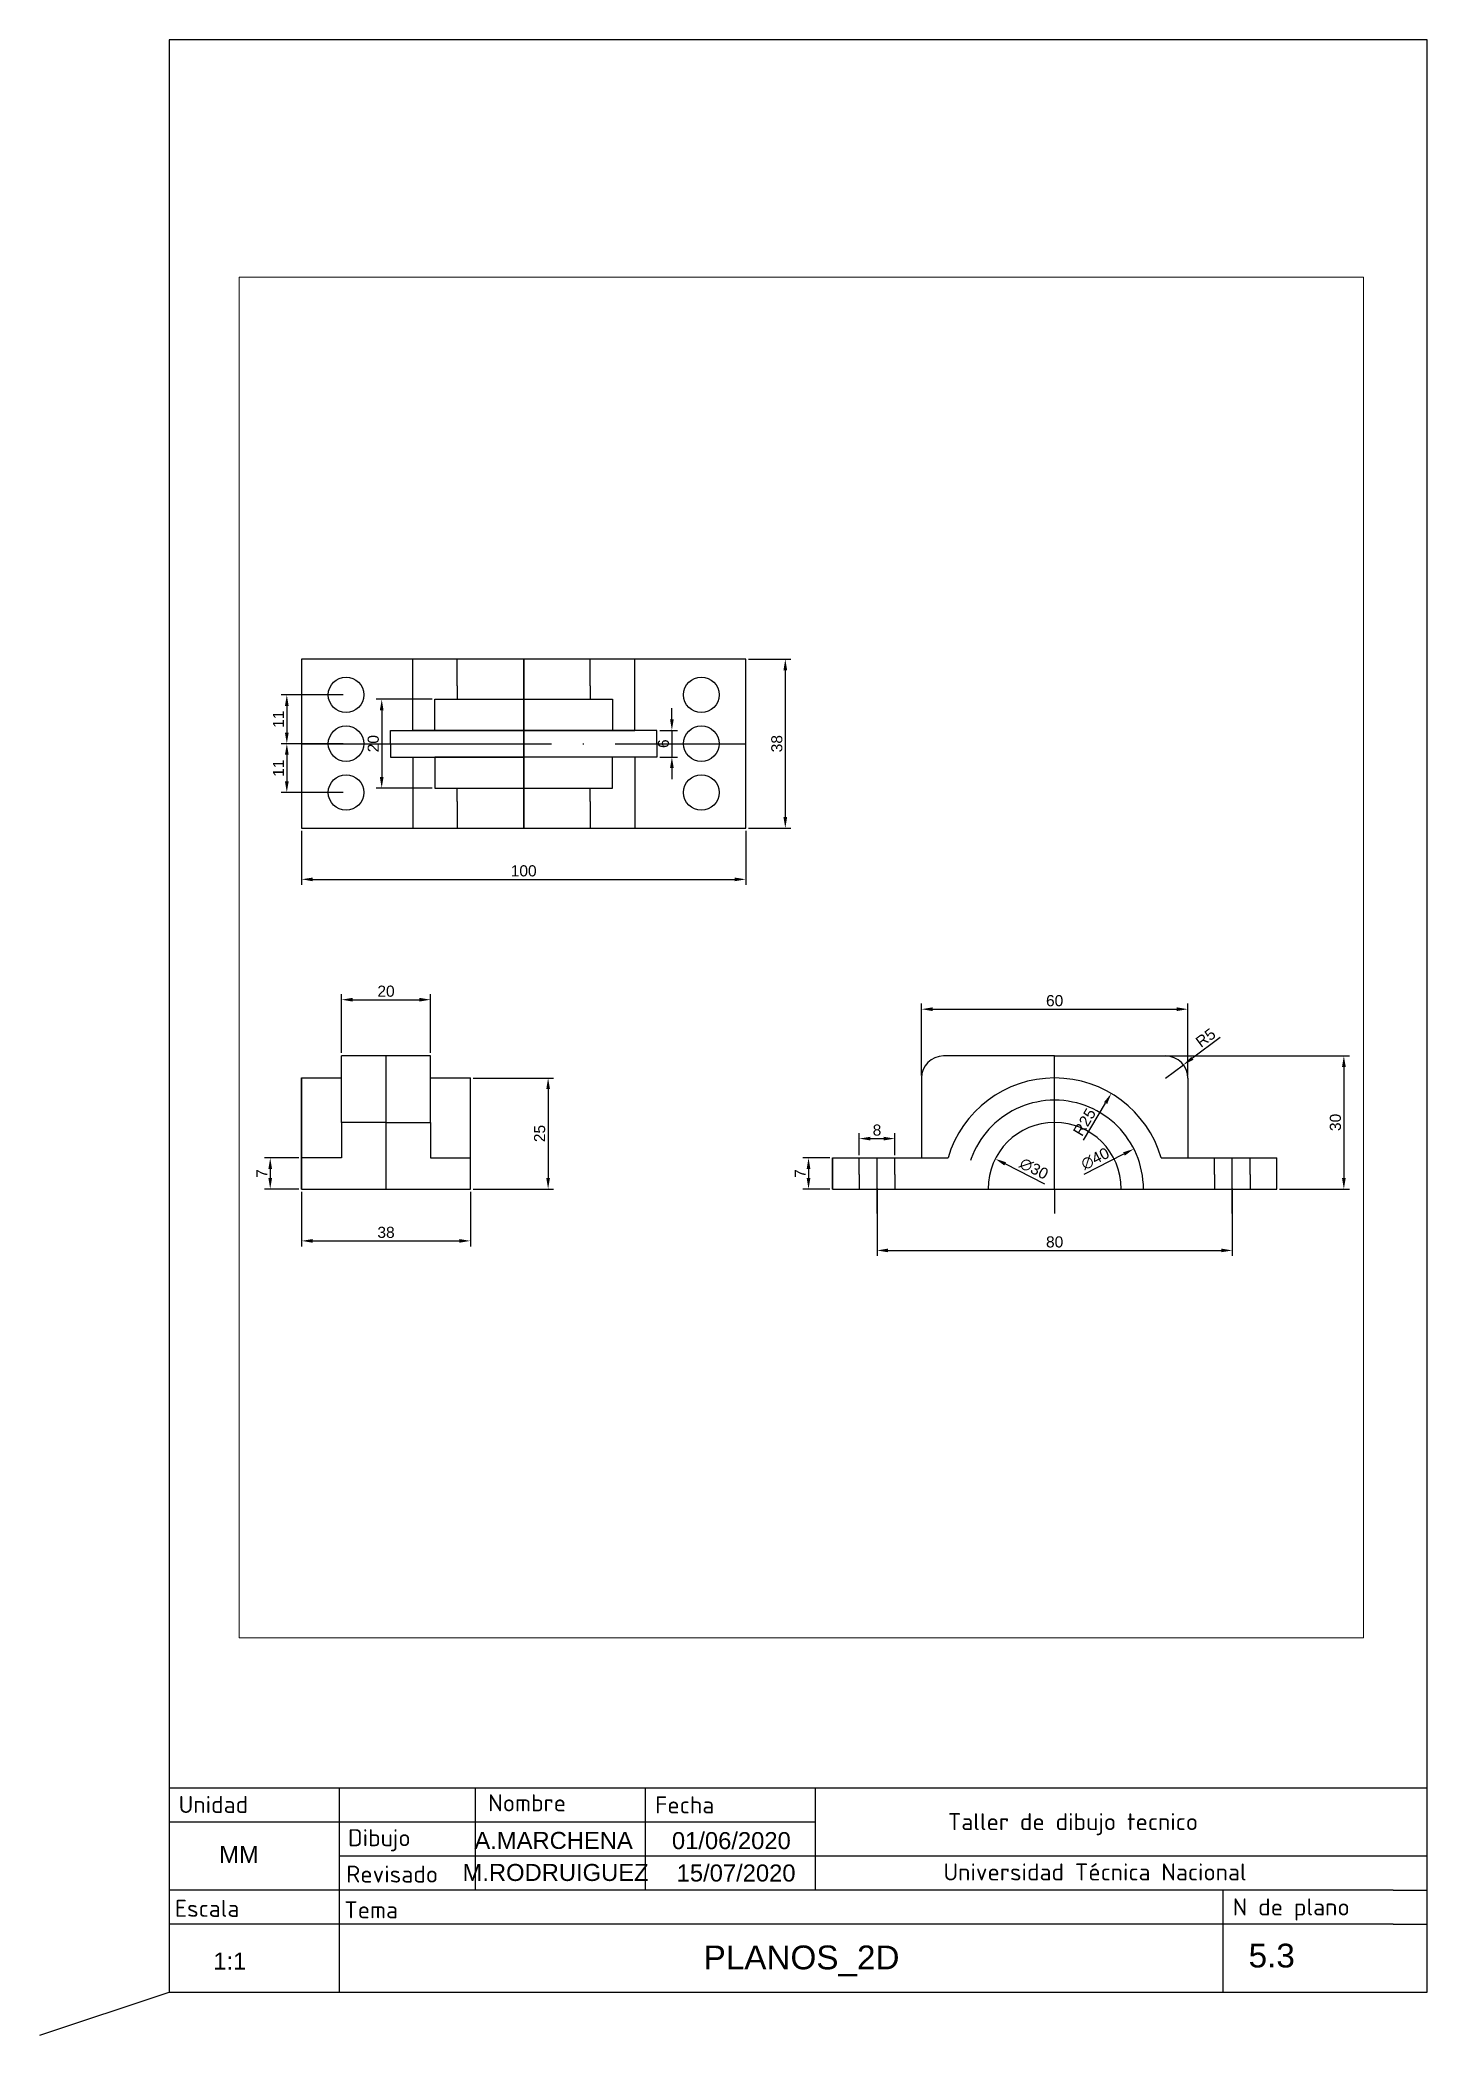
# Paper-space layout 'Presentación2' of a CAD drawing. Header units: millimetres. Extents: x -1 to 203, y -1 to 293.
# The model-space entities are those that its viewports show. They can reach past a viewport. Long polylines and large blocks are cut down to what shows.
import ezdxf
from ezdxf.enums import TextEntityAlignment as Align

# ---------------------------------------------------------------- set-up
doc = ezdxf.new("R2010")
doc.units = ezdxf.units.MM
doc.linetypes.add('ACAD_ISO04W100', pattern=[30, 24, -3, 0, -3])
for name, color, linetype in [('CajetinAtributos', 14, 'Continuous'), ('CajetinLine', 150, 'Continuous'), ('CajetinTexto', 18, 'Continuous'), ('Cotas', 5, 'Continuous')]:
    doc.layers.add(name, color=color, linetype=linetype)
doc.layers.add('Ocultas', color=255, linetype='ACAD_ISO04W100', transparency=0.45)
doc.styles.get("Standard").update_dxf_attribs({"font": 'arial.ttf'})
doc.dimstyles.new('ISO-25', dxfattribs={"dimtxt": 2.5, "dimasz": 2.5, "dimexe": 1.25, "dimexo": 0.625, "dimtad": 1, "dimtxsty": 'Standard', "dimcen": 2.5, "dimadec": 0, "dimazin": 0, "dimtfac": 1, "dimtmove": 0, "dimatfit": 3, "dimfxl": 1, "dimarcsym": 0})

# ---------------------------------------------------------------- blocks, each defined once
blk = doc.blocks.new('*D0')
at = {"layer": 'Cotas', "color": 0, "lineweight": -2, "transparency": 16777216}
for p, q in [((2232.84, 2145.21), (2250.96, 2145.21)), ((2249.71, 2142.71), (2249.71, 2122.71)), ((2232.84, 2120.21), (2250.96, 2120.21))]:
    blk.add_line(p, q, dxfattribs=at)
at = {"layer": 'Cotas', "color": 0, "transparency": 16777216}
for points in [[(2249.3, 2142.71), (2250.13, 2142.71), (2249.71, 2145.21)], [(2249.3, 2122.71), (2250.13, 2122.71), (2249.71, 2120.21)]]:
    blk.add_solid(points, dxfattribs=at)
at = {"layer": 'Defpoints', "color": 0, "transparency": 16777216}
for p in [(2232.21, 2145.21), (2232.21, 2120.21), (2249.71, 2120.21)]:
    blk.add_point(p, dxfattribs=at)
at = {"layer": 'Cotas', "color": 0, "transparency": 16777216, "insert": (2247.81, 2132.71), "char_height": 2.5, "attachment_point": 5, "rotation": 90}
blk.add_mtext('25', dxfattribs=at)
blk = doc.blocks.new('*D1')
at = {"layer": 'Cotas', "color": 0, "lineweight": -2, "transparency": 16777216}
for p, q in [((2203.21, 2150.84), (2203.21, 2164.09)), ((2205.71, 2162.84), (2220.71, 2162.84)), ((2223.21, 2150.84), (2223.21, 2164.09))]:
    blk.add_line(p, q, dxfattribs=at)
at = {"layer": 'Cotas', "color": 0, "transparency": 16777216}
for points in [[(2205.71, 2163.26), (2205.71, 2162.42), (2203.21, 2162.84)], [(2220.71, 2163.26), (2220.71, 2162.42), (2223.21, 2162.84)]]:
    blk.add_solid(points, dxfattribs=at)
at = {"layer": 'Defpoints', "color": 0, "transparency": 16777216}
for p in [(2223.21, 2162.84), (2203.21, 2150.21), (2223.21, 2150.21)]:
    blk.add_point(p, dxfattribs=at)
at = {"layer": 'Cotas', "color": 0, "transparency": 16777216, "insert": (2213.21, 2164.74), "char_height": 2.5, "attachment_point": 5}
blk.add_mtext('20', dxfattribs=at)
blk = doc.blocks.new('*D2')
at = {"layer": 'Cotas', "color": 0, "lineweight": -2, "transparency": 16777216}
for p, q in [((2194.21, 2119.59), (2194.21, 2107.29)), ((2232.21, 2119.59), (2232.21, 2107.29)), ((2196.71, 2108.54), (2229.71, 2108.54))]:
    blk.add_line(p, q, dxfattribs=at)
at = {"layer": 'Cotas', "color": 0, "transparency": 16777216}
for points in [[(2196.71, 2108.96), (2196.71, 2108.13), (2194.21, 2108.54)], [(2229.71, 2108.96), (2229.71, 2108.13), (2232.21, 2108.54)]]:
    blk.add_solid(points, dxfattribs=at)
at = {"layer": 'Defpoints', "color": 0, "transparency": 16777216}
for p in [(2194.21, 2120.21), (2232.21, 2120.21), (2232.21, 2108.54)]:
    blk.add_point(p, dxfattribs=at)
at = {"layer": 'Cotas', "color": 0, "transparency": 16777216, "insert": (2213.21, 2110.45), "char_height": 2.5, "attachment_point": 5}
blk.add_mtext('38', dxfattribs=at)
blk = doc.blocks.new('*D3')
at = {"layer": 'Cotas', "color": 0, "lineweight": -2, "transparency": 16777216}
for p, q in [((2193.59, 2127.21), (2185.88, 2127.21)), ((2187.13, 2124.71), (2187.13, 2122.71)), ((2193.59, 2120.21), (2185.88, 2120.21))]:
    blk.add_line(p, q, dxfattribs=at)
at = {"layer": 'Cotas', "color": 0, "transparency": 16777216}
for points in [[(2186.72, 2124.71), (2187.55, 2124.71), (2187.13, 2127.21)], [(2186.72, 2122.71), (2187.55, 2122.71), (2187.13, 2120.21)]]:
    blk.add_solid(points, dxfattribs=at)
at = {"layer": 'Defpoints', "color": 0, "transparency": 16777216}
for p in [(2194.21, 2127.21), (2187.13, 2120.21), (2194.21, 2120.21)]:
    blk.add_point(p, dxfattribs=at)
at = {"layer": 'Cotas', "color": 0, "transparency": 16777216, "insert": (2185.26, 2123.71), "char_height": 2.5, "attachment_point": 5, "rotation": 90}
blk.add_mtext('7', dxfattribs=at)
blk = doc.blocks.new('*D4')
at = {"layer": 'Cotas', "color": 0, "lineweight": -2, "transparency": 16777216}
for p, q in [((2323.77, 2120.33), (2323.77, 2105.14)), ((2403.77, 2120.33), (2403.77, 2105.14)), ((2326.27, 2106.39), (2401.27, 2106.39))]:
    blk.add_line(p, q, dxfattribs=at)
at = {"layer": 'Cotas', "color": 0, "transparency": 16777216}
for points in [[(2326.27, 2106.81), (2326.27, 2105.98), (2323.77, 2106.39)], [(2401.27, 2106.81), (2401.27, 2105.98), (2403.77, 2106.39)]]:
    blk.add_solid(points, dxfattribs=at)
at = {"layer": 'Defpoints', "color": 0, "transparency": 16777216}
for p in [(2323.77, 2120.96), (2403.77, 2120.96), (2403.77, 2106.39)]:
    blk.add_point(p, dxfattribs=at)
at = {"layer": 'Cotas', "color": 0, "transparency": 16777216, "insert": (2363.77, 2108.29), "char_height": 2.5, "attachment_point": 5}
blk.add_mtext('80', dxfattribs=at)
blk = doc.blocks.new('*D6')
at = {"layer": 'Cotas', "color": 0, "lineweight": -2, "transparency": 16777216}
for p, q in [((2313.15, 2127.21), (2307.1, 2127.21)), ((2308.35, 2124.71), (2308.35, 2122.71)), ((2313.15, 2120.21), (2307.1, 2120.21))]:
    blk.add_line(p, q, dxfattribs=at)
at = {"layer": 'Cotas', "color": 0, "transparency": 16777216}
for points in [[(2307.93, 2124.71), (2308.77, 2124.71), (2308.35, 2127.21)], [(2307.93, 2122.71), (2308.77, 2122.71), (2308.35, 2120.21)]]:
    blk.add_solid(points, dxfattribs=at)
at = {"layer": 'Defpoints', "color": 0, "transparency": 16777216}
for p in [(2313.77, 2127.21), (2308.35, 2120.21), (2313.77, 2120.21)]:
    blk.add_point(p, dxfattribs=at)
at = {"layer": 'Cotas', "color": 0, "transparency": 16777216, "insert": (2306.48, 2123.71), "char_height": 2.5, "attachment_point": 5, "rotation": 90}
blk.add_mtext('7', dxfattribs=at)
blk = doc.blocks.new('*D7')
at = {"layer": 'Cotas', "color": 0, "lineweight": -2, "transparency": 16777216}
for p, q in [((2319.77, 2127.84), (2319.77, 2132.82)), ((2322.27, 2131.57), (2325.27, 2131.57)), ((2327.77, 2127.84), (2327.77, 2132.82))]:
    blk.add_line(p, q, dxfattribs=at)
at = {"layer": 'Cotas', "color": 0, "transparency": 16777216}
for points in [[(2322.27, 2131.98), (2322.27, 2131.15), (2319.77, 2131.57)], [(2325.27, 2131.98), (2325.27, 2131.15), (2327.77, 2131.57)]]:
    blk.add_solid(points, dxfattribs=at)
at = {"layer": 'Defpoints', "color": 0, "transparency": 16777216}
for p in [(2327.77, 2131.57), (2319.77, 2127.21), (2327.77, 2127.21)]:
    blk.add_point(p, dxfattribs=at)
at = {"layer": 'Cotas', "color": 0, "transparency": 16777216, "insert": (2323.77, 2133.47), "char_height": 2.5, "attachment_point": 5}
blk.add_mtext('8', dxfattribs=at)
blk = doc.blocks.new('*D8')
at = {"layer": 'Cotas', "color": 0, "lineweight": -2, "transparency": 16777216}
blk.add_line((2361.58, 2121.33), (2352.63, 2125.88), dxfattribs=at)
at = {"layer": 'Cotas', "color": 0, "transparency": 16777216}
blk.add_solid([(2352.82, 2126.25), (2352.44, 2125.51), (2350.4, 2127.02)], dxfattribs=at)
at = {"layer": 'Defpoints', "color": 0, "transparency": 16777216}
for p in [(2350.4, 2127.02), (2377.14, 2113.41)]:
    blk.add_point(p, dxfattribs=at)
at = {"layer": 'Cotas', "color": 0, "transparency": 16777216, "insert": (2359.11, 2124.79), "char_height": 2.5, "attachment_point": 5, "rotation": 333.0167}
blk.add_mtext('∅30', dxfattribs=at)
blk = doc.blocks.new('*D9')
at = {"layer": 'Cotas', "color": 0, "lineweight": -2, "transparency": 16777216}
blk.add_line((2370.42, 2123.58), (2379.38, 2128.12), dxfattribs=at)
at = {"layer": 'Cotas', "color": 0, "transparency": 16777216}
blk.add_solid([(2379.2, 2128.49), (2379.57, 2127.74), (2381.61, 2129.25)], dxfattribs=at)
at = {"layer": 'Defpoints', "color": 0, "transparency": 16777216}
for p in [(2381.61, 2129.25), (2345.93, 2111.18)]:
    blk.add_point(p, dxfattribs=at)
at = {"layer": 'Cotas', "color": 0, "transparency": 16777216, "insert": (2372.9, 2127.04), "char_height": 2.5, "attachment_point": 5, "rotation": 26.8504}
blk.add_mtext('∅40', dxfattribs=at)
blk = doc.blocks.new('*D10')
at = {"layer": 'Cotas', "color": 0, "lineweight": -2, "transparency": 16777216}
blk.add_line((2370.28, 2131.19), (2375.25, 2139.57), dxfattribs=at)
at = {"layer": 'Cotas', "color": 0, "transparency": 16777216}
blk.add_solid([(2374.89, 2139.78), (2375.6, 2139.35), (2376.52, 2141.72)], dxfattribs=at)
at = {"layer": 'Defpoints', "color": 0, "transparency": 16777216}
for p in [(2376.52, 2141.72), (2363.77, 2120.21)]:
    blk.add_point(p, dxfattribs=at)
at = {"layer": 'Cotas', "color": 0, "transparency": 16777216, "insert": (2370.49, 2135.27), "char_height": 2.5, "attachment_point": 5, "rotation": 59.3331}
blk.add_mtext('R25', dxfattribs=at)
blk = doc.blocks.new('*D11')
at = {"layer": 'Cotas', "color": 0, "lineweight": -2, "transparency": 16777216}
for p, q in [((2401.03, 2154.33), (2394.78, 2149.66)), ((2388.77, 2145.17), (2392.78, 2148.16))]:
    blk.add_line(p, q, dxfattribs=at)
at = {"layer": 'Cotas', "color": 0, "transparency": 16777216}
blk.add_solid([(2394.53, 2149.99), (2395.03, 2149.33), (2392.78, 2148.16)], dxfattribs=at)
at = {"layer": 'Defpoints', "color": 0, "transparency": 16777216}
for p in [(2392.78, 2148.16), (2388.77, 2145.17)]:
    blk.add_point(p, dxfattribs=at)
at = {"layer": 'Cotas', "color": 0, "transparency": 16777216, "insert": (2397.77, 2154.26), "char_height": 2.5, "attachment_point": 5, "rotation": 36.7645}
blk.add_mtext('R5', dxfattribs=at)
blk = doc.blocks.new('*D12')
at = {"layer": 'Cotas', "color": 0, "lineweight": -2, "transparency": 16777216}
for p, q in [((2333.77, 2145.81), (2333.77, 2161.95)), ((2336.27, 2160.7), (2391.27, 2160.7)), ((2393.77, 2145.8), (2393.77, 2161.95))]:
    blk.add_line(p, q, dxfattribs=at)
at = {"layer": 'Cotas', "color": 0, "transparency": 16777216}
for points in [[(2336.27, 2161.11), (2336.27, 2160.28), (2333.77, 2160.7)], [(2391.27, 2161.11), (2391.27, 2160.28), (2393.77, 2160.7)]]:
    blk.add_solid(points, dxfattribs=at)
at = {"layer": 'Defpoints', "color": 0, "transparency": 16777216}
for p in [(2393.77, 2160.7), (2333.77, 2145.18), (2393.77, 2145.17)]:
    blk.add_point(p, dxfattribs=at)
at = {"layer": 'Cotas', "color": 0, "transparency": 16777216, "insert": (2363.77, 2162.6), "char_height": 2.5, "attachment_point": 5}
blk.add_mtext('60', dxfattribs=at)
blk = doc.blocks.new('*D13')
at = {"layer": 'Cotas', "color": 0, "lineweight": -2, "transparency": 16777216}
for p, q in [((2364.4, 2150.21), (2430.15, 2150.21)), ((2428.9, 2147.71), (2428.9, 2122.71)), ((2414.4, 2120.21), (2430.15, 2120.21))]:
    blk.add_line(p, q, dxfattribs=at)
at = {"layer": 'Cotas', "color": 0, "transparency": 16777216}
for points in [[(2428.48, 2147.71), (2429.32, 2147.71), (2428.9, 2150.21)], [(2428.48, 2122.71), (2429.32, 2122.71), (2428.9, 2120.21)]]:
    blk.add_solid(points, dxfattribs=at)
at = {"layer": 'Defpoints', "color": 0, "transparency": 16777216}
for p in [(2363.77, 2150.21), (2413.77, 2120.21), (2428.9, 2120.21)]:
    blk.add_point(p, dxfattribs=at)
at = {"layer": 'Cotas', "color": 0, "transparency": 16777216, "insert": (2427, 2135.21), "char_height": 2.5, "attachment_point": 5, "rotation": 90}
blk.add_mtext('30', dxfattribs=at)
blk = doc.blocks.new('*D14')
at = {"layer": 'Cotas', "color": 0, "lineweight": -2, "transparency": 16777216}
for p, q in [((2277.58, 2225.97), (2277.58, 2228.47)), ((2274.84, 2223.47), (2278.83, 2223.47)), ((2277.58, 2223.47), (2277.58, 2217.47)), ((2274.84, 2217.47), (2278.83, 2217.47)), ((2277.58, 2214.97), (2277.58, 2212.47))]:
    blk.add_line(p, q, dxfattribs=at)
at = {"layer": 'Cotas', "color": 0, "transparency": 16777216}
for points in [[(2277.17, 2225.97), (2278, 2225.97), (2277.58, 2223.47)], [(2277.17, 2214.97), (2278, 2214.97), (2277.58, 2217.47)]]:
    blk.add_solid(points, dxfattribs=at)
at = {"layer": 'Defpoints', "color": 0, "transparency": 16777216}
for p in [(2274.21, 2223.47), (2274.21, 2217.47), (2277.58, 2217.47)]:
    blk.add_point(p, dxfattribs=at)
at = {"layer": 'Cotas', "color": 0, "transparency": 16777216, "insert": (2275.68, 2220.47), "char_height": 2.5, "attachment_point": 5, "rotation": 90}
blk.add_mtext('6', dxfattribs=at)
blk = doc.blocks.new('*D15')
at = {"layer": 'Cotas', "color": 0, "lineweight": -2, "transparency": 16777216}
for p, q in [((2203.59, 2231.47), (2189.62, 2231.47)), ((2190.87, 2228.97), (2190.87, 2222.97)), ((2203.59, 2220.47), (2189.62, 2220.47))]:
    blk.add_line(p, q, dxfattribs=at)
at = {"layer": 'Cotas', "color": 0, "transparency": 16777216}
for points in [[(2190.45, 2228.97), (2191.29, 2228.97), (2190.87, 2231.47)], [(2190.45, 2222.97), (2191.29, 2222.97), (2190.87, 2220.47)]]:
    blk.add_solid(points, dxfattribs=at)
at = {"layer": 'Defpoints', "color": 0, "transparency": 16777216}
for p in [(2204.21, 2231.47), (2190.87, 2220.47), (2204.21, 2220.47)]:
    blk.add_point(p, dxfattribs=at)
at = {"layer": 'Cotas', "color": 0, "transparency": 16777216, "insert": (2188.99, 2225.97), "char_height": 2.5, "attachment_point": 5, "rotation": 90}
blk.add_mtext('11', dxfattribs=at)
blk = doc.blocks.new('*D16')
at = {"layer": 'Cotas', "color": 0, "lineweight": -2, "transparency": 16777216}
for p, q in [((2203.59, 2220.47), (2189.62, 2220.47)), ((2190.87, 2217.97), (2190.87, 2211.97)), ((2203.59, 2209.47), (2189.62, 2209.47))]:
    blk.add_line(p, q, dxfattribs=at)
at = {"layer": 'Cotas', "color": 0, "transparency": 16777216}
for points in [[(2190.45, 2217.97), (2191.29, 2217.97), (2190.87, 2220.47)], [(2190.45, 2211.97), (2191.29, 2211.97), (2190.87, 2209.47)]]:
    blk.add_solid(points, dxfattribs=at)
at = {"layer": 'Defpoints', "color": 0, "transparency": 16777216}
for p in [(2204.21, 2220.47), (2190.87, 2209.47), (2204.21, 2209.47)]:
    blk.add_point(p, dxfattribs=at)
at = {"layer": 'Cotas', "color": 0, "transparency": 16777216, "insert": (2188.99, 2214.97), "char_height": 2.5, "attachment_point": 5, "rotation": 90}
blk.add_mtext('11', dxfattribs=at)
blk = doc.blocks.new('*D17')
at = {"layer": 'Cotas', "color": 0, "lineweight": -2, "transparency": 16777216}
for p, q in [((2194.21, 2200.84), (2194.21, 2188.68)), ((2294.21, 2200.84), (2294.21, 2188.68)), ((2196.71, 2189.93), (2291.71, 2189.93))]:
    blk.add_line(p, q, dxfattribs=at)
at = {"layer": 'Cotas', "color": 0, "transparency": 16777216}
for points in [[(2196.71, 2190.34), (2196.71, 2189.51), (2194.21, 2189.93)], [(2291.71, 2190.34), (2291.71, 2189.51), (2294.21, 2189.93)]]:
    blk.add_solid(points, dxfattribs=at)
at = {"layer": 'Defpoints', "color": 0, "transparency": 16777216}
for p in [(2194.21, 2201.47), (2294.21, 2201.47), (2294.21, 2189.93)]:
    blk.add_point(p, dxfattribs=at)
at = {"layer": 'Cotas', "color": 0, "transparency": 16777216, "insert": (2244.21, 2191.83), "char_height": 2.5, "attachment_point": 5}
blk.add_mtext('100', dxfattribs=at)
blk = doc.blocks.new('*D18')
at = {"layer": 'Cotas', "color": 0, "lineweight": -2, "transparency": 16777216}
for p, q in [((2294.84, 2239.47), (2304.37, 2239.47)), ((2303.12, 2236.97), (2303.12, 2203.97)), ((2294.84, 2201.47), (2304.37, 2201.47))]:
    blk.add_line(p, q, dxfattribs=at)
at = {"layer": 'Cotas', "color": 0, "transparency": 16777216}
for points in [[(2302.7, 2236.97), (2303.54, 2236.97), (2303.12, 2239.47)], [(2302.7, 2203.97), (2303.54, 2203.97), (2303.12, 2201.47)]]:
    blk.add_solid(points, dxfattribs=at)
at = {"layer": 'Defpoints', "color": 0, "transparency": 16777216}
for p in [(2294.21, 2239.47), (2294.21, 2201.47), (2303.12, 2201.47)]:
    blk.add_point(p, dxfattribs=at)
at = {"layer": 'Cotas', "color": 0, "transparency": 16777216, "insert": (2301.22, 2220.47), "char_height": 2.5, "attachment_point": 5, "rotation": 90}
blk.add_mtext('38', dxfattribs=at)
blk = doc.blocks.new('*D19')
at = {"layer": 'Cotas', "color": 0, "lineweight": -2, "transparency": 16777216}
for p, q in [((2223.59, 2230.47), (2210.99, 2230.47)), ((2212.24, 2227.97), (2212.24, 2212.97)), ((2223.59, 2210.47), (2210.99, 2210.47))]:
    blk.add_line(p, q, dxfattribs=at)
at = {"layer": 'Cotas', "color": 0, "transparency": 16777216}
for points in [[(2211.82, 2227.97), (2212.66, 2227.97), (2212.24, 2230.47)], [(2211.82, 2212.97), (2212.66, 2212.97), (2212.24, 2210.47)]]:
    blk.add_solid(points, dxfattribs=at)
at = {"layer": 'Defpoints', "color": 0, "transparency": 16777216}
for p in [(2224.21, 2230.47), (2212.24, 2210.47), (2224.21, 2210.47)]:
    blk.add_point(p, dxfattribs=at)
at = {"layer": 'Cotas', "color": 0, "transparency": 16777216, "insert": (2210.34, 2220.47), "char_height": 2.5, "attachment_point": 5, "rotation": 90}
blk.add_mtext('20', dxfattribs=at)

msp = doc.modelspace()

# ---------------------------------------------------------------- linework, layer by layer
for p, q in [((2294.212, 2239.469), (2194.212, 2239.469)), ((2194.212, 2239.469), (2194.212, 2201.469)), ((2219.212, 2223.469), (2219.212, 2239.469)), ((2269.212, 2223.469), (2269.212, 2239.469)), ((2294.212, 2201.469), (2294.212, 2239.469)), ((2214.212, 2220.469), (2214.212, 2223.469)), ((2214.212, 2223.469), (2244.212, 2223.469)), ((2244.212, 2223.469), (2219.212, 2223.469)), ((2274.212, 2223.469), (2244.212, 2223.469)), ((2244.212, 2223.469), (2269.212, 2223.469)), ((2274.212, 2220.469), (2274.212, 2223.469)), ((2214.212, 2220.469), (2214.212, 2217.469)), ((2274.212, 2220.469), (2274.212, 2217.469)), ((2214.212, 2217.469), (2244.212, 2217.469)), ((2219.212, 2217.469), (2219.212, 2201.469)), ((2274.212, 2217.469), (2244.212, 2217.469)), ((2269.212, 2217.469), (2269.212, 2201.469)), ((2194.212, 2201.469), (2294.212, 2201.469)), ((2223.212, 2150.212), (2203.212, 2150.212)), ((2203.212, 2135.212), (2203.212, 2150.212)), ((2223.212, 2135.212), (2223.212, 2150.212)), ((2363.77, 2150.212), (2338.764, 2150.181)), ((2363.77, 2150.212), (2388.778, 2150.171)), ((2194.212, 2145.212), (2194.212, 2120.212)), ((2194.212, 2120.212), (2194.212, 2145.212)), ((2194.212, 2145.212), (2203.212, 2145.212)), ((2223.212, 2145.212), (2232.212, 2145.212)), ((2232.212, 2120.212), (2232.212, 2145.212)), ((2333.77, 2145.181), (2333.77, 2127.212)), ((2393.77, 2145.171), (2393.77, 2127.212)), ((2203.212, 2135.212), (2203.212, 2127.212)), ((2223.212, 2135.212), (2223.212, 2127.212)), ((2203.208, 2127.212), (2194.212, 2127.212)), ((2223.212, 2127.212), (2232.212, 2127.212)), ((2313.77, 2127.212), (2313.77, 2120.212)), ((2313.77, 2120.212), (2313.77, 2127.212)), ((2313.77, 2127.212), (2339.77, 2127.212)), ((2387.77, 2127.212), (2413.77, 2127.212)), ((2413.77, 2120.212), (2413.77, 2127.212)), ((2194.212, 2120.212), (2232.212, 2120.212)), ((2313.77, 2120.212), (2348.77, 2120.212)), ((2378.77, 2120.212), (2413.77, 2120.212))]:
    msp.add_line(p, q)
for centre in [(2204.212, 2231.469), (2284.212, 2231.469), (2204.212, 2220.469), (2284.212, 2220.469), (2204.212, 2209.469), (2284.212, 2209.469)]:
    msp.add_circle(centre, 4)
for centre, radius, start, end in [((2338.77, 2145.181), 5, 90.07111, 180), ((2388.77, 2145.171), 5, 0, 89.90573), ((2363.77, 2120.212), 25, 16.2602, 163.7398), ((2363.77, 2120.212), 15, 0, 180)]:
    msp.add_arc(centre, radius, start, end)
at = {"layer": 'Ocultas'}
for p, q in [((2229.212, 2233.469), (2229.212, 2239.469)), ((2244.212, 2239.469), (2244.212, 2201.469)), ((2244.212, 2201.469), (2244.212, 2239.469)), ((2259.212, 2233.469), (2259.212, 2239.469)), ((2229.212, 2233.469), (2229.212, 2230.469)), ((2259.212, 2233.469), (2259.212, 2230.469)), ((2224.212, 2223.469), (2224.212, 2230.469)), ((2224.212, 2223.469), (2224.212, 2230.469)), ((2224.212, 2230.469), (2264.212, 2230.469)), ((2264.212, 2230.469), (2264.212, 2223.469)), ((2244.212, 2223.469), (2224.212, 2223.469)), ((2194.212, 2220.469), (2294.212, 2220.469)), ((2244.212, 2217.469), (2224.212, 2217.469)), ((2224.212, 2217.469), (2224.212, 2210.469)), ((2224.212, 2217.469), (2224.212, 2210.469)), ((2264.212, 2210.469), (2264.212, 2217.469)), ((2224.212, 2210.469), (2264.212, 2210.469)), ((2229.212, 2207.469), (2229.212, 2210.469)), ((2259.212, 2207.469), (2259.212, 2210.469)), ((2229.212, 2207.469), (2229.212, 2201.469)), ((2259.212, 2207.469), (2259.212, 2201.469)), ((2213.212, 2120.212), (2213.212, 2150.212)), ((2363.77, 2131.459), (2363.77, 2150.212)), ((2213.212, 2135.212), (2203.212, 2135.212)), ((2213.212, 2135.212), (2223.212, 2135.212)), ((2363.77, 2120.212), (2363.77, 2131.459)), ((2319.77, 2123.478), (2319.77, 2127.212)), ((2323.77, 2114.707), (2323.77, 2127.212)), ((2327.77, 2123.478), (2327.77, 2127.212)), ((2399.77, 2123.478), (2399.77, 2127.212)), ((2403.77, 2114.707), (2403.77, 2127.212)), ((2407.77, 2123.478), (2407.77, 2127.212)), ((2319.77, 2123.478), (2319.77, 2120.212)), ((2327.77, 2123.478), (2327.77, 2120.212)), ((2348.77, 2120.212), (2378.77, 2120.212)), ((2363.77, 2120.212), (2363.77, 2114.707)), ((2399.77, 2123.478), (2399.77, 2120.212)), ((2407.77, 2123.478), (2407.77, 2120.212))]:
    msp.add_line(p, q, dxfattribs=at)
msp.add_arc((2363.77, 2120.212), 20, 0, 180, dxfattribs=at)

# ---------------------------------------------------------------- dimensions: what is measured, and where the dimension line sits
at = {"layer": 'Cotas'}
for base, p1, p2, picture, middle in [((2303.118, 2201.469), (2294.212, 2239.469), (2294.212, 2201.469), '*D18', (2301.216, 2220.469)), ((2190.87, 2220.469), (2204.212, 2231.469), (2204.212, 2220.469), '*D15', (2188.989, 2225.969)), ((2212.241, 2210.469), (2224.212, 2230.469), (2224.212, 2210.469), '*D19', (2210.34, 2220.469)), ((2277.585, 2217.469), (2274.212, 2223.469), (2274.212, 2217.469), '*D14', (2275.683, 2220.469)), ((2190.87, 2209.469), (2204.212, 2220.469), (2204.212, 2209.469), '*D16', (2188.989, 2214.969)), ((2428.9, 2120.212), (2363.77, 2150.212), (2413.77, 2120.212), '*D13', (2426.997, 2135.212)), ((2249.714, 2120.212), (2232.212, 2145.212), (2232.212, 2120.212), '*D0', (2247.813, 2132.712)), ((2187.132, 2120.212), (2194.212, 2127.212), (2194.212, 2120.212), '*D3', (2185.257, 2123.712)), ((2308.351, 2120.212), (2313.77, 2127.212), (2313.77, 2120.212), '*D6', (2306.476, 2123.712))]:
    dim = msp.add_linear_dim(base=base, p1=p1, p2=p2, angle=90, dimstyle='ISO-25', dxfattribs=at)
    dim.commit()
    dim.dimension.update_dxf_attribs({"geometry": picture, "text_midpoint": middle})
for base, p1, p2, picture, middle in [((2294.212, 2189.928), (2194.212, 2201.469), (2294.212, 2201.469), '*D17', (2244.212, 2191.829)), ((2223.212, 2162.841), (2203.212, 2150.212), (2223.212, 2150.212), '*D1', (2213.212, 2164.743)), ((2393.77, 2160.695), (2333.77, 2145.181), (2393.77, 2145.171), '*D12', (2363.77, 2162.597)), ((2327.77, 2131.566), (2319.77, 2127.212), (2327.77, 2127.212), '*D7', (2323.77, 2133.468)), ((2232.212, 2108.544), (2194.212, 2120.212), (2232.212, 2120.212), '*D2', (2213.212, 2110.446)), ((2403.77, 2106.393), (2323.77, 2120.959), (2403.77, 2120.959), '*D4', (2363.77, 2108.294))]:
    dim = msp.add_linear_dim(base=base, p1=p1, p2=p2, dimstyle='ISO-25', dxfattribs=at)
    dim.commit()
    dim.dimension.update_dxf_attribs({"geometry": picture, "text_midpoint": middle})
dim = msp.add_radius_dim(center=(2388.77, 2145.171), mpoint=(2392.776, 2148.164), dimstyle='ISO-25', dxfattribs=at)
dim.commit()
dim.dimension.update_dxf_attribs({"geometry": '*D11', "text_midpoint": (2397.769, 2154.261)})
dim = msp.add_radius_dim(center=(2363.77, 2120.212), mpoint=(2376.521, 2141.716), dimstyle='ISO-25', dxfattribs=at)
dim.commit()
dim.dimension.update_dxf_attribs({"geometry": '*D10', "text_midpoint": (2372.124, 2134.3), "dimtype": 164})
for p1, p2, picture, middle in [((2345.926, 2111.179), (2381.614, 2129.245), '*D9', (2373.788, 2125.284)), ((2377.137, 2113.406), (2350.403, 2127.018), '*D8', (2358.22, 2123.038))]:
    dim = msp.add_diameter_dim_2p(p1=p1, p2=p2, dimstyle='ISO-25', dxfattribs=at)
    dim.commit()
    dim.dimension.update_dxf_attribs({"geometry": picture, "text_midpoint": middle, "dimtype": 163})

psp = doc.layouts.new('Presentación2')

# ---------------------------------------------------------------- linework, layer by layer
at = {"color": 150}
for p, q in [((48.2, 35.52), (18.2, 35.52)), ((18.2, 35.52), (18.2, 5.52)), ((43.2, 35.52), (43.2, 5.52)), ((198.2, 35.52), (48.2, 35.52)), ((63.2, 35.52), (63.2, 20.52)), ((88.2, 35.52), (88.2, 20.52)), ((113.2, 35.52), (113.2, 20.52)), ((48.2, 30.52), (18.2, 30.52)), ((113.2, 30.52), (48.2, 30.52)), ((48.2, 25.52), (43.2, 25.52)), ((198.2, 25.52), (48.2, 25.52)), ((48.2, 20.52), (18.2, 20.52)), ((198.2, 20.52), (48.2, 20.52)), ((48.2, 15.52), (18.2, 15.52)), ((198.2, 15.52), (48.2, 15.52))]:
    psp.add_line(p, q, dxfattribs=at)
at = {"layer": 'CajetinLine'}
for p, q in [((203.2, 35.52), (198.2, 35.52)), ((203.2, 25.52), (203.2, 35.52)), ((203.2, 25.52), (198.2, 25.52)), ((203.2, 5.52), (203.2, 25.52)), ((173.23, 5.52), (173.23, 20.52)), ((198.2, 20.52), (203.2, 20.52)), ((198.2, 15.52), (203.2, 15.52)), ((18.2, 5.52), (203.2, 5.52))]:
    psp.add_line(p, q, dxfattribs=at)
at = {"layer": 'Cotas'}
for p, q in [((203.2, 292.52), (18.2, 292.52)), ((18.2, 292.52), (18.2, 5.52)), ((203.2, 5.52), (203.2, 292.52)), ((-0.79, -0.78), (18.2, 5.52)), ((18.2, 5.52), (203.2, 5.52))]:
    psp.add_line(p, q, dxfattribs=at)

# ---------------------------------------------------------------- texts
at = {"layer": 'CajetinAtributos'}
for tag, p, s, height in [('MM', (25.58, 24.52), 'mm', 2.5), ('01/06/2020', (92.15, 26.56), '', 2.5), ('15/07/2020', (92.85, 21.8), '', 2.5), ('PLANOS_2D', (96.81, 8.89), 'Planos 2D', 3.5), ('5.3', (176.95, 9.16), '', 3.5), ('1:1', (24.71, 8.86), '1:1', 2.5)]:
    psp.add_attdef(tag, p, s, height=height, dxfattribs=at)
for tag, text, p in [('A.MARCHENA', 'A.Marchena.M', (74.75, 27.84)), ('M.RODRUIGUEZ', 'M.Rodruiguez.C', (75.04, 23.13))]:
    psp.add_attdef(tag, text=text, height=2.5, dxfattribs=at).set_placement(p, align=Align.MIDDLE_CENTER)
at = {"layer": 'CajetinTexto', "char_height": 2.5}
for s, width, heights, insert, attachment_point in [('{\\fISOCPEUR|b0|i0|c0|p34;Unidad}', 25, [0], (19.62, 33.12), 4), ('{\\fISOCPEUR|b0|i0|c0|p34;Nombre}', 25, [0], (65.13, 33.36), 4), ('{\\fISOCPEUR|b0|i0|c0|p34;Fecha}', 25, [0], (89.68, 33.06), 4), ('{\\fISOCPEUR|b0|i0|c0|p34;Dibujo}', 25, [0], (44.51, 27.86), 4), ('{\\fISOCPEUR|b0|i0|c0|p34;Taller de dibujo tecnico}', 69.5267, [5.81], (151.12, 30.22), 5), ('{\\fISOCPEUR|b0|i0|c0|p34;Revisado}', 25, [0], (44.26, 22.89), 4), ('{\\fISOCPEUR|b0|i0|c0|p34;Universidad Técnica Nacional}', 69.5267, [5.81], (154.37, 23.2), 5), ('{\\fISOCPEUR|b0|i0|c0|p34;Escala}', 25, [0], (19.06, 17.85), 4), ('{\\fISOCPEUR|b0|i0|c0|p34;Tema}', 25, [0], (43.98, 17.64), 4), ('{\\fISOCPEUR|b0|i0|c0|p34;N de plano}', 28.8537, [0], (174.61, 17.68), 4)]:
    psp.add_mtext_dynamic_manual_height_columns(s, width=width, gutter_width=12.5, heights=heights, dxfattribs=dict(at, insert=insert, attachment_point=attachment_point))

# ---------------------------------------------------------------- viewports
at = {"layer": 'Cotas'}
psp.add_viewport(center=(111.19, 157.61), size=(165.35, 200.02), view_center_point=(2306.747, 2172.306), view_height=306.3077, dxfattribs=at)

doc.saveas('drawing.dxf')
